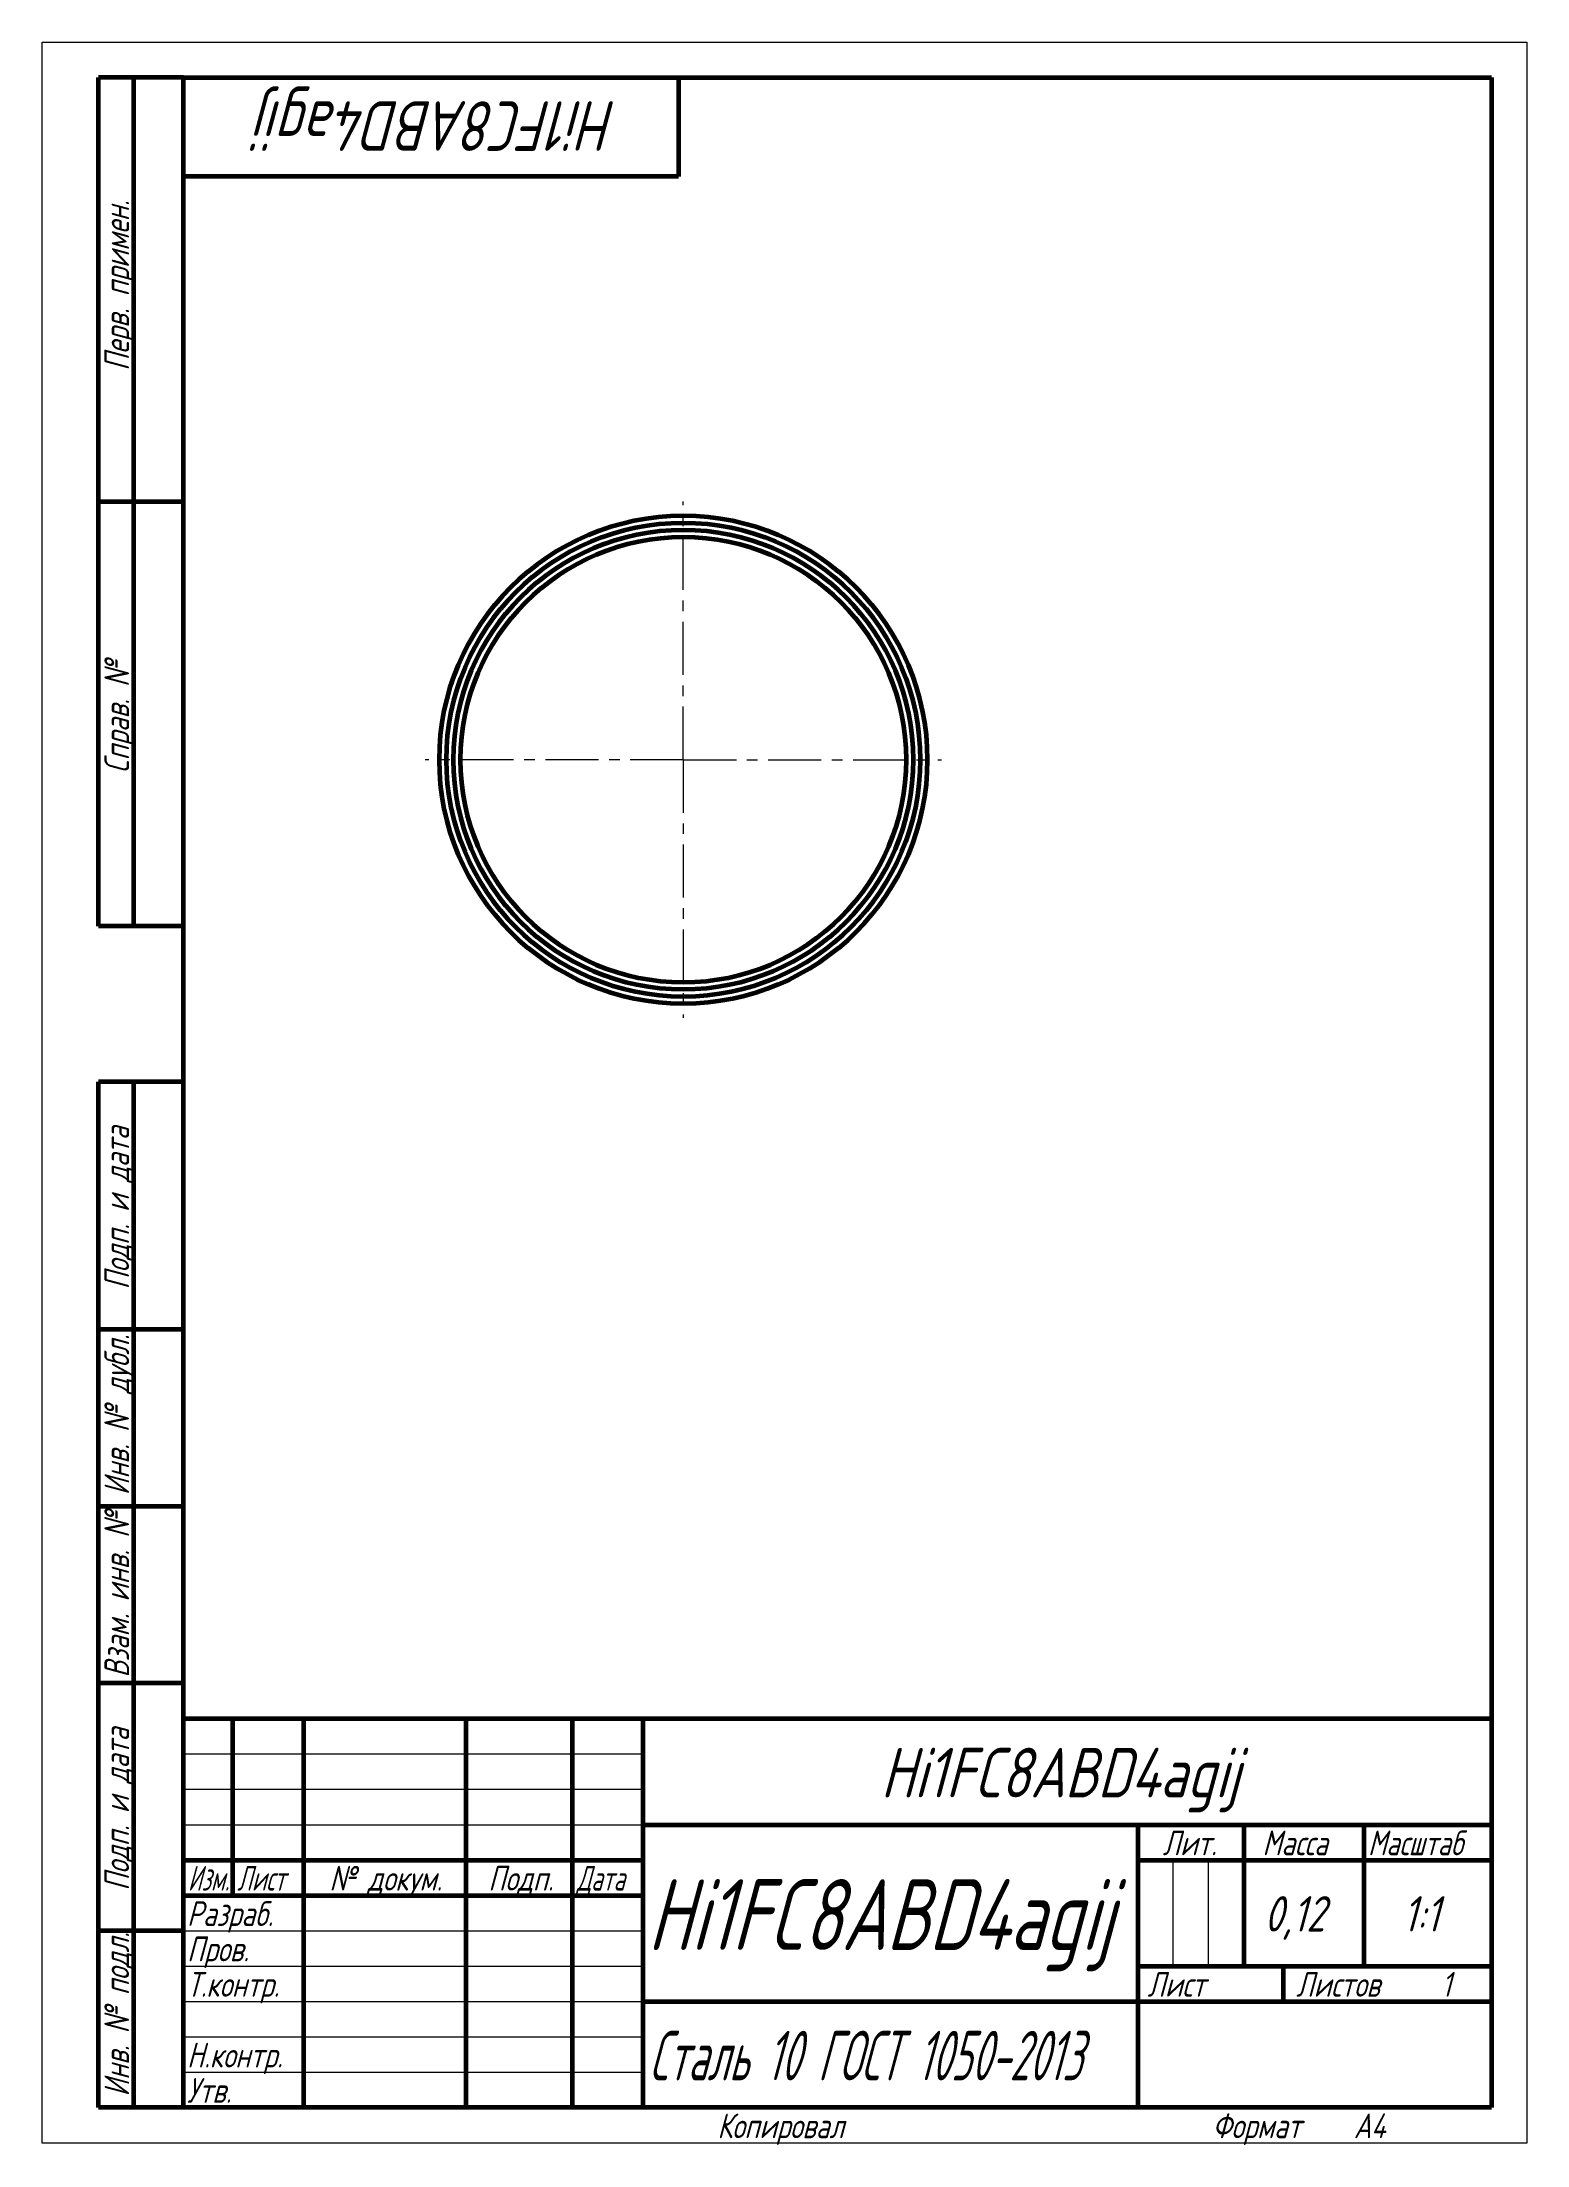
# Model space of a CAD drawing. Header units: millimetres. Extents: x 0 to 210, y 0 to 297.
import ezdxf

# ---------------------------------------------------------------- set-up
doc = ezdxf.new("R2010")
doc.units = ezdxf.units.MM
for name, pattern in [('K5LT_AXLED', [12, 7.5, -1.5, 1.5, -1.5]), ('K5LT_BASIC', [0]), ('K5LT_THIN', [0])]:
    doc.linetypes.add(name, pattern=pattern)
doc.layers.add('Системный слой (1)', color=251, linetype='Continuous', true_color=0x6c6c6c)
doc.styles.add('KTEXTSTYLE', font='GOST_AU.SHX', dxfattribs={"width": 0.96, "height": 5})

# ---------------------------------------------------------------- blocks, each defined once
blk = doc.blocks.new('U0')
at = {"layer": 'Системный слой (1)', "color": 30, "linetype": 'K5LT_AXLED', "lineweight": 18, "true_color": 0xff8000}
for q in [(90.69, 232.05), (54.19, 195.55), (127.19, 195.55), (90.69, 159.05)]:
    blk.add_line((90.69, 195.55), q, dxfattribs=at)
blk = doc.blocks.new('U1')
at = {"color": 7, "linetype": 'K5LT_THIN', "lineweight": 18}
for p, q in [((0, 0), (0, 297)), ((0, 297), (210, 297)), ((210, 297), (210, 0)), ((20, 55), (85, 55)), ((20, 50), (85, 50)), ((20, 45), (85, 45)), ((159.96, 25), (159.96, 40)), ((164.98, 25), (164.98, 40)), ((20, 30), (85, 30)), ((20, 25), (85, 25)), ((20, 20), (85, 20)), ((20, 15), (85, 15)), ((20, 10), (85, 10)), ((210, 0), (0, 0))]:
    blk.add_line(p, q, dxfattribs=at)
at = {"color": 150, "linetype": 'K5LT_BASIC', "lineweight": 60, "true_color": 0x0080ff}
for p, q in [((8, 172), (8, 292)), ((20, 292), (8, 292)), ((13, 172), (13, 292)), ((20, 5), (20, 292)), ((20, 292), (205, 292)), ((90, 292), (90, 278)), ((205, 292), (205, 5)), ((90, 278), (20, 278)), ((20, 232), (8, 232)), ((20, 172), (8, 172)), ((8, 5), (8, 150)), ((20, 150), (8, 150)), ((13, 5), (13, 150)), ((20, 115), (8, 115)), ((20, 90), (8, 90)), ((20, 65), (8, 65)), ((20, 60), (205, 60)), ((20, 5), (20, 60)), ((27, 35), (27, 60)), ((37, 5), (37, 60)), ((60, 5), (60, 60)), ((75, 5), (75, 60)), ((85, 5), (85, 60)), ((85, 45), (205, 45)), ((155, 5), (155, 45)), ((170, 25), (170, 45)), ((187, 25), (187, 45)), ((20, 40), (85, 40)), ((155, 40), (170, 40)), ((170, 40), (205, 40)), ((20, 35), (85, 35)), ((20, 30), (8, 30)), ((155, 25), (205, 25)), ((175.57, 20), (175.57, 25)), ((85, 20), (155, 20)), ((155, 20), (205, 20)), ((20, 5), (8, 5)), ((205, 5), (20, 5))]:
    blk.add_line(p, q, dxfattribs=at)
at = {"color": 7, "attachment_point": 1, "style": 'KTEXTSTYLE'}
for s, insert, char_height, rotation in [('\\H5.0;\\W1.000;\\Q15;\\Q15;\\W0.965;\\H7.00;Hi1FC8ABD4agij', (81.37, 281.64), 7, 180), ('\\H5.0;\\W1.000;\\Q15;\\Q15;\\W0.965;\\H3.50;Перв. примен.', (8.82, 250.52), 3.5, 90), ('\\H5.0;\\W1.000;\\Q15;\\Q15;\\W0.965;\\H3.50;Справ. №', (8.82, 193.63), 3.5, 90), ('\\H5.0;\\W1.000;\\Q15;\\Q15;\\W0.965;\\H3.50;Подп. и дата', (8.82, 120.66), 3.5, 90), ('\\H5.0;\\W1.000;\\Q15;\\Q15;\\W0.965;\\H3.50;Инв. № дубл.', (8.82, 91.57), 3.5, 90), ('\\H5.0;\\W1.000;\\Q15;\\Q15;\\W0.965;\\H3.50;Взам. инв. №', (8.82, 65.8), 3.5, 90), ('\\H5.0;\\W1.000;\\Q15;\\Q15;\\W0.965;\\H3.50;Подп. и дата', (8.82, 35.66), 3.5, 90), ('\\H5.0;\\W1.000;\\Q15;\\Q15;\\W0.965;\\H3.50;Инв. № подл.', (8.82, 6.57), 3.5, 90)]:
    blk.add_mtext(s, dxfattribs=dict(at, insert=insert, char_height=char_height, rotation=rotation))
for s, insert, char_height in [('\\H5.0;\\W1.000;\\Q15;\\Q15;\\W0.965;\\H7.00;Hi1FC8ABD4agij', (118.63, 55.86), 7), ('\\H5.0;\\W1.000;\\Q15;\\Q15;\\W0.965;\\H3.50;Лит.', (158.47, 44.18), 3.5), ('\\H5.0;\\W1.000;\\Q15;\\Q15;\\W0.965;\\H3.50;Масса', (172.58, 44.18), 3.5), ('\\H5.0;\\W1.000;\\Q15;\\Q15;\\W0.930;\\H3.50;Масштаб', (187.52, 44.18), 3.5), ('\\H5.0;\\W1.000;\\Q15;\\Q15;\\W0.784;\\H3.50;Изм.', (20.62, 39.18), 3.5), ('\\H5.0;\\W1.000;\\Q15;\\Q15;\\W0.799;\\H3.50;Лист', (27.61, 39.18), 3.5), ('\\H5.0;\\W1.000;\\Q15;\\Q15;\\W0.965;\\H3.50;№ докум.', (40.63, 39.18), 3.5), ('\\H5.0;\\W1.000;\\Q15;\\Q15;\\W0.965;\\H3.50;Подп.', (63.1, 39.18), 3.5), ('\\H5.0;\\W1.000;\\Q15;\\Q15;\\W0.799;\\H3.50;Дата', (75.61, 39.18), 3.5), ('\\H5.0;\\W1.000;\\Q15;\\Q15;\\W0.876;\\H10.00;Hi1FC8ABD4agij', (85.67, 37.29), 10), ('\\H5.0;\\W1.000;\\Q15;\\Q15;\\W0.965;\\H3.50;Разраб.', (20.5, 34.18), 3.5), ('\\H5.0;\\W1.000;\\Q15;\\Q15;\\W0.965;0,12', (172.83, 34.9), 5), ('\\H5.0;\\W1.000;\\Q15;\\Q15;\\W0.965;{\\c16711680;1:1}', (192.44, 34.9), 5), ('\\H5.0;\\W1.000;\\Q15;\\Q15;\\W0.965;\\H3.50;Пров.', (20.5, 29.18), 3.5), ('\\H5.0;\\W1.000;\\Q15;\\Q15;\\W0.965;\\H3.50;Т.контр.', (20.5, 24.18), 3.5), ('\\H5.0;\\W1.000;\\Q15;\\Q15;\\W0.965;\\H3.50;Лист', (156.32, 24.18), 3.5), ('\\H5.0;\\W1.000;\\Q15;\\Q15;\\W0.965;\\H3.50;Листов', (177.36, 24.18), 3.5), ('\\H5.0;\\W1.000;\\Q15;\\Q15;\\W0.965;\\H3.50;1', (197.91, 24.18), 3.5), ('\\H5.0;\\W1.000;\\Q15;\\Q15;\\W0.705;\\H7.00;Сталь 10 ГОСТ 1050-2013', (85.84, 15.86), 7), ('\\H5.0;\\W1.000;\\Q15;\\Q15;\\W0.965;\\H3.50;Н.контр.', (20.5, 14.18), 3.5), ('\\H5.0;\\W1.000;\\Q15;\\Q15;\\W0.965;\\H3.50;Утв.', (20.5, 9.18), 3.5), ('\\H5.0;\\W1.000;\\Q15;\\Q15;\\W0.965;\\H3.50;Копировал', (95.5, 4.18), 3.5), ('\\H5.0;\\W1.000;\\Q15;\\Q15;\\W0.965;\\H3.50;Формат', (165.5, 4.18), 3.5), ('\\H5.0;\\W1.000;\\Q15;\\Q15;\\W0.965;\\H3.50;A4', (185.5, 4.18), 3.5)]:
    blk.add_mtext(s, dxfattribs=dict(at, insert=insert, char_height=char_height))

msp = doc.modelspace()

# ---------------------------------------------------------------- linework, layer by layer
at = {"layer": 'Системный слой (1)', "color": 150, "linetype": 'K5LT_BASIC', "lineweight": 60, "true_color": 0x0080ff}
for radius in [34.5, 33.5, 32.5, 31.5]:
    msp.add_circle((90.69, 195.55), radius, dxfattribs=at)

# ---------------------------------------------------------------- block references
msp.add_blockref('U1', (0, 0))
at = {"layer": 'Системный слой (1)'}
msp.add_blockref('U0', (0, 0), dxfattribs=at)

doc.saveas('drawing.dxf')
